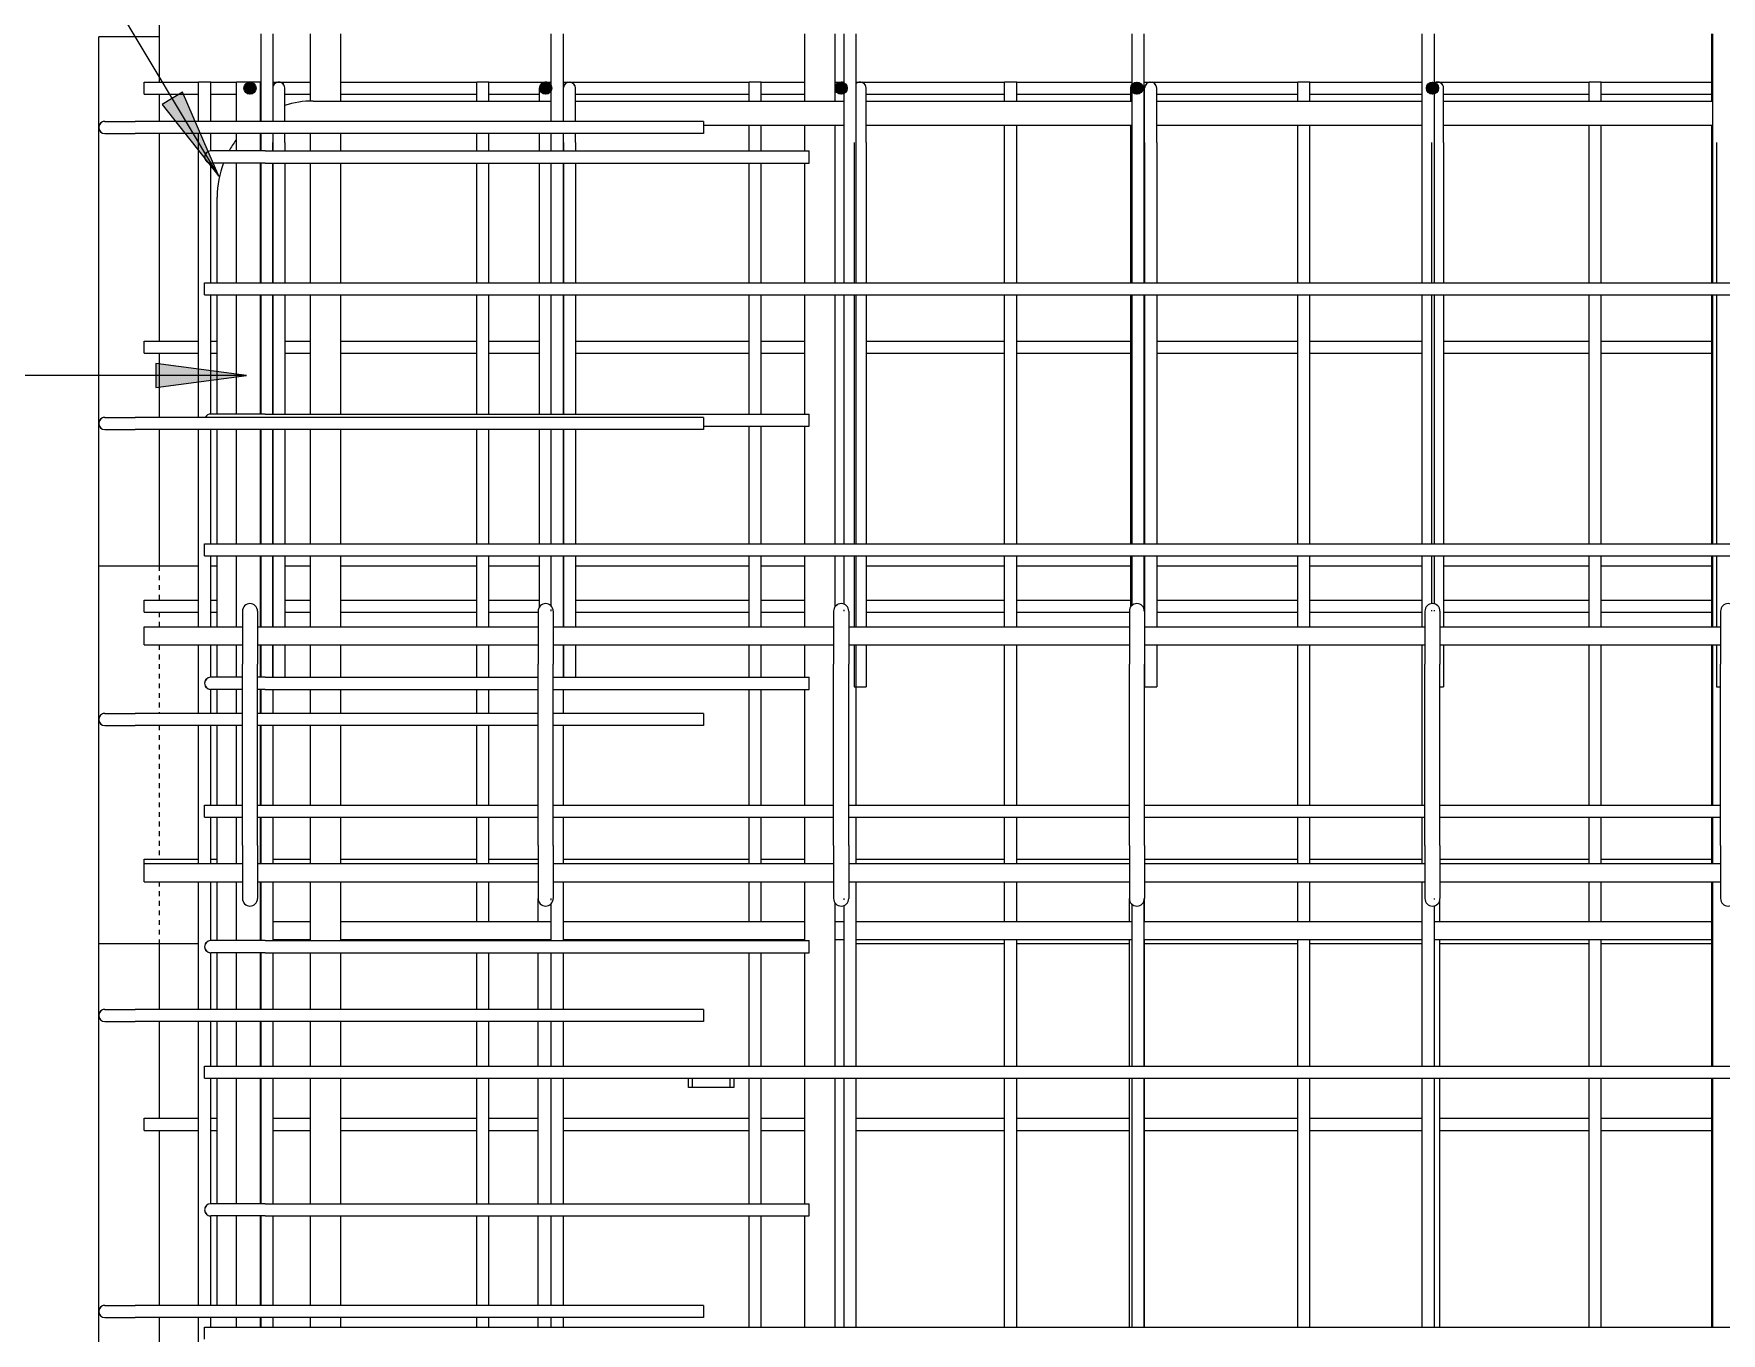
# Model space of a CAD drawing. Header units: millimetres. Extents: x 12965 to 23528, y -2876 to 5874.
# Drawn here: x 16092 to 17208, y 2802 to 3662 of the extents above; entities that cross this region are included whole.
import ezdxf

# ---------------------------------------------------------------- set-up
doc = ezdxf.new("R2010")
doc.units = ezdxf.units.MM
doc.linetypes.add('Dash', pattern=[6.36, 3.18, -3.18])
for name, color, linetype, lineweight in [('A-GENM', 13, 'Continuous', 18), ('A-WALL', 113, 'Continuous', 25), ('A-WALL-HDLN', 110, 'Dash', 25), ('S-BEAM', 12, 'Continuous', 18), ('S-RBAR', 171, 'Continuous', 18), ('S-RBAR-IDEN', 171, 'Continuous', 9)]:
    doc.layers.add(name, color=color, linetype=linetype, lineweight=lineweight)

# ---------------------------------------------------------------- blocks, each defined once
blk = doc.blocks.new('RR spread anchor face based - RR-SA-2_5-200-V4-Elevation Front 1')
at = {"layer": 'A-GENM'}
for p, q in [((16524.6, 2965), (16524.6, 2971.1)), ((16527.1, 2971.1), (16527.1, 2965)), ((16552.1, 2971.1), (16552.1, 2965)), ((16554.6, 2971.1), (16554.6, 2965)), ((16527.1, 2965), (16524.6, 2965)), ((16552.1, 2965), (16527.1, 2965)), ((16554.6, 2965), (16552.1, 2965))]:
    blk.add_line(p, q, dxfattribs=at)

msp = doc.modelspace()

# ---------------------------------------------------------------- hatches: boundary and pattern name
at = {"layer": 'S-RBAR'}
for points in [[(16234.6, 3622), (16238.6, 3626), (16234.6, 3630), (16230.6, 3626)], [(16430.2, 3622), (16434.2, 3626), (16430.2, 3630), (16426.2, 3626)], [(16625.7, 3622), (16629.7, 3626), (16625.7, 3630), (16621.7, 3626)], [(16821.3, 3622), (16825.3, 3626), (16821.3, 3630), (16817.3, 3626)], [(17016.8, 3622), (17020.8, 3626), (17016.8, 3630), (17012.8, 3626)]]:
    msp.add_hatch(color=256, dxfattribs=at).paths.add_polyline_path(points)
h = msp.add_hatch(color=256, dxfattribs=at)
edge = h.paths.add_edge_path()
edge.add_arc((16234.6, 3626), 4, 0, 360)
h = msp.add_hatch(color=256, dxfattribs=at)
edge = h.paths.add_edge_path()
edge.add_arc((16430.2, 3626), 4, 0, 360)
h = msp.add_hatch(color=256, dxfattribs=at)
edge = h.paths.add_edge_path()
edge.add_arc((16625.7, 3626), 4, 0, 360)
h = msp.add_hatch(color=256, dxfattribs=at)
edge = h.paths.add_edge_path()
edge.add_arc((16821.3, 3626), 4, 0, 360)
h = msp.add_hatch(color=256, dxfattribs=at)
edge = h.paths.add_edge_path()
edge.add_arc((17016.8, 3626), 4, 0, 360)
at = {"layer": 'S-RBAR-IDEN'}
for points in [[(16214.1, 3567.9), (16190, 3623.4), (16176.5, 3615.3)], [(16232.4, 3436), (16172.4, 3443.9), (16172.4, 3428.1)]]:
    msp.add_hatch(color=256, dxfattribs=at).paths.add_polyline_path(points)

# ---------------------------------------------------------------- linework, layer by layer
at = {"layer": 'A-WALL'}
for p, q in [((16174.6, 3700), (16174.6, 3630)), ((16134.6, 3310), (16134.6, 3660)), ((16174.6, 3660), (16134.6, 3660)), ((16174.6, 3622), (16174.6, 3604)), ((16174.6, 3596), (16174.6, 3458.7)), ((16174.6, 3450.7), (16174.6, 3408.2)), ((16174.6, 3400.2), (16174.6, 3310)), ((16134.6, -1395), (16134.6, 3060)), ((16174.6, 3060), (16174.6, 3016.6)), ((16174.6, 3008.6), (16174.6, 2944.6)), ((16174.6, 2936.6), (16174.6, 2820.8)), ((16174.6, 2812.8), (16174.6, 2773.3))]:
    msp.add_line(p, q, dxfattribs=at)
at = {"layer": 'A-WALL-HDLN'}
for p, q in [((16174.6, 3310), (16174.6, 3287.3)), ((16174.6, 3279.3), (16174.6, 3269.7)), ((16174.6, 3257.7), (16174.6, 3212.4)), ((16174.6, 3204.4), (16174.6, 3116)), ((16174.6, 3101.1), (16174.6, 3060))]:
    msp.add_line(p, q, dxfattribs=at)
at = {"layer": 'S-BEAM'}
for p, q in [((16134.6, 3060), (16134.6, 3310)), ((16134.6, 3310), (16200.6, 3310)), ((16208.6, 3310), (16212.9, 3310)), ((16257.6, 3310), (16274.6, 3310)), ((16294.6, 3310), (16384.6, 3310)), ((16392.6, 3310), (16426.2, 3310)), ((16449.9, 3310), (16564.8, 3310)), ((16572.8, 3310), (16601.6, 3310)), ((16642.2, 3310), (16733.8, 3310)), ((16741.8, 3310), (16817.1, 3310)), ((16834.4, 3310), (16927.8, 3310)), ((16935.8, 3310), (17010.1, 3310)), ((17024.2, 3310), (17120.5, 3310)), ((17128.5, 3310), (17201.6, 3310)), ((16200.6, 3060), (16134.6, 3060)), ((16733.8, 3060), (16635.6, 3060)), ((16816.3, 3060), (16741.8, 3060)), ((16927.8, 3060), (16826.3, 3060)), ((17010.1, 3060), (16935.8, 3060)), ((17120.5, 3060), (17021.8, 3060)), ((17201.6, 3060), (17128.5, 3060))]:
    msp.add_line(p, q, dxfattribs=at)
at = {"layer": 'S-RBAR'}
for p, q in [((16241.9, 3604), (16241.9, 3662)), ((16249.9, 3604), (16249.9, 3662)), ((16274.6, 3617.3), (16274.6, 3662)), ((16294.6, 3617.5), (16294.6, 3662)), ((16433.9, 3604), (16433.9, 3662)), ((16441.9, 3604), (16441.9, 3662)), ((16601.6, 3617.5), (16601.6, 3662)), ((16621.6, 3617.5), (16621.6, 3662)), ((16627.6, 3497.3), (16627.6, 3662)), ((16635.6, 3497.3), (16635.6, 3662)), ((16818.1, 3497.3), (16818.1, 3662)), ((16826.1, 3497.3), (16826.1, 3662)), ((17010.1, 3497.3), (17010.1, 3662)), ((17018.1, 3497.3), (17018.1, 3662)), ((17201.6, 3617.5), (17201.6, 3662)), ((17202.2, 3497.3), (17202.2, 3662)), ((16164.6, 3630), (16200.6, 3630)), ((16164.6, 3622), (16164.6, 3630)), ((16208.6, 3630), (16200.6, 3630)), ((16200.6, 3604), (16200.6, 3630)), ((16208.6, 3604), (16208.6, 3630)), ((16208.6, 3630), (16225.6, 3630)), ((16241.6, 3630), (16225.6, 3630)), ((16225.6, 3604), (16225.6, 3630)), ((16234.6, 3630), (16230.6, 3626)), ((16238.6, 3626), (16234.6, 3630)), ((16241.6, 3604), (16241.6, 3630)), ((16249.9, 3630), (16274.6, 3630)), ((16294.6, 3630), (16384.6, 3630)), ((16392.6, 3630), (16384.6, 3630)), ((16384.6, 3617.5), (16384.6, 3630)), ((16392.6, 3617.5), (16392.6, 3630)), ((16392.6, 3630), (16433.9, 3630)), ((16430.2, 3630), (16426.2, 3626)), ((16434.2, 3626), (16430.2, 3630)), ((16441.9, 3630), (16564.8, 3630)), ((16572.8, 3630), (16564.8, 3630)), ((16564.8, 3617.5), (16564.8, 3630)), ((16572.8, 3617.5), (16572.8, 3630)), ((16572.8, 3630), (16601.6, 3630)), ((16621.6, 3630), (16627.6, 3630)), ((16625.7, 3630), (16621.7, 3626)), ((16629.7, 3626), (16625.7, 3630)), ((16635.6, 3630), (16733.8, 3630)), ((16741.8, 3630), (16733.8, 3630)), ((16733.8, 3617.5), (16733.8, 3630)), ((16741.8, 3617.5), (16741.8, 3630)), ((16741.8, 3630), (16818.1, 3630)), ((16821.3, 3630), (16817.3, 3626)), ((16825.3, 3626), (16821.3, 3630)), ((16826.1, 3630), (16927.8, 3630)), ((16935.8, 3630), (16927.8, 3630)), ((16927.8, 3617.5), (16927.8, 3630)), ((16935.8, 3617.5), (16935.8, 3630)), ((16935.8, 3630), (17010.1, 3630)), ((17016.8, 3630), (17012.8, 3626)), ((17020.8, 3626), (17016.8, 3630)), ((17018.1, 3630), (17120.5, 3630)), ((17128.5, 3630), (17120.5, 3630)), ((17120.5, 3617.5), (17120.5, 3630)), ((17128.5, 3617.5), (17128.5, 3630)), ((17128.5, 3630), (17201.6, 3630)), ((16164.6, 3622), (16200.6, 3622)), ((16208.6, 3622), (16225.6, 3622)), ((16230.6, 3626), (16234.6, 3622)), ((16234.6, 3622), (16238.6, 3626)), ((16257.6, 3604.3), (16257.6, 3626)), ((16257.6, 3622), (16274.6, 3622)), ((16276.4, 3617.5), (16433.9, 3617.5)), ((16294.6, 3622), (16384.6, 3622)), ((16392.6, 3622), (16426.2, 3622)), ((16426.2, 3617.9), (16426.2, 3626)), ((16426.2, 3626), (16430.2, 3622)), ((16430.2, 3622), (16434.2, 3626)), ((16449.9, 3604.3), (16449.9, 3626)), ((16449.9, 3622), (16564.8, 3622)), ((16449.9, 3617.5), (16627.6, 3617.5)), ((16572.8, 3622), (16601.6, 3622)), ((16621.7, 3617.9), (16621.7, 3626)), ((16621.7, 3626), (16625.7, 3622)), ((16625.7, 3622), (16629.7, 3626)), ((16642.2, 3590), (16642.2, 3626)), ((16642.2, 3622), (16733.8, 3622)), ((16642.2, 3617.5), (16818.1, 3617.5)), ((16741.8, 3622), (16817.1, 3622)), ((16817.3, 3617.9), (16817.3, 3626)), ((16817.3, 3626), (16821.3, 3622)), ((16821.3, 3622), (16825.3, 3626)), ((16826.4, 3590), (16826.4, 3626)), ((16834.4, 3590), (16834.4, 3626)), ((16834.4, 3622), (16927.8, 3622)), ((16834.4, 3617.5), (17010.1, 3617.5)), ((16935.8, 3622), (17010.1, 3622)), ((17012.8, 3626), (17016.8, 3622)), ((17016.8, 3622), (17020.8, 3626)), ((17024.2, 3590), (17024.2, 3626)), ((17024.2, 3622), (17120.5, 3622)), ((17024.2, 3617.5), (17202.2, 3617.5)), ((17128.5, 3622), (17201.6, 3622)), ((16138.6, 3604), (16158.6, 3604)), ((16138.6, 3596), (16158.6, 3596)), ((16534.6, 3604), (16158.6, 3604)), ((16534.6, 3596), (16158.6, 3596)), ((16200.6, 3408.2), (16200.6, 3596)), ((16208.6, 3584.5), (16208.6, 3596)), ((16225.6, 3584.5), (16225.6, 3596)), ((16241.6, 3584.5), (16241.6, 3596)), ((16241.9, 3584.5), (16241.9, 3596)), ((16249.9, 3584.5), (16249.9, 3596)), ((16257.6, 3590), (16257.6, 3596.3)), ((16274.6, 3584.5), (16274.6, 3596)), ((16294.6, 3584.5), (16294.6, 3596)), ((16384.6, 3584.5), (16384.6, 3596)), ((16392.6, 3584.5), (16392.6, 3596)), ((16426.2, 3584.5), (16426.2, 3596)), ((16433.9, 3584.5), (16433.9, 3596)), ((16441.9, 3584.5), (16441.9, 3596)), ((16449.9, 3590), (16449.9, 3596.3)), ((16534.6, 3604), (16534.6, 3596)), ((16534.6, 3601.5), (16627.6, 3601.5)), ((16564.8, 3584.5), (16564.8, 3601.5)), ((16572.8, 3584.5), (16572.8, 3601.5)), ((16601.6, 3584.5), (16601.6, 3601.5)), ((16621.6, 3497.3), (16621.6, 3601.5)), ((16621.7, 3497.3), (16621.7, 3601.5)), ((16642.2, 3601.5), (16818.1, 3601.5)), ((16733.8, 3497.3), (16733.8, 3601.5)), ((16741.8, 3497.3), (16741.8, 3601.5)), ((16817.3, 3497.3), (16817.3, 3601.5)), ((16834.4, 3601.5), (17010.1, 3601.5)), ((16927.8, 3497.3), (16927.8, 3601.5)), ((16935.8, 3497.3), (16935.8, 3601.5)), ((17024.2, 3601.5), (17202.2, 3601.5)), ((17120.5, 3497.3), (17120.5, 3601.5)), ((17128.5, 3497.3), (17128.5, 3601.5)), ((17201.6, 3497.3), (17201.6, 3601.5)), ((16244.6, 3584.5), (16208.6, 3584.5)), ((16244.6, 3584.5), (16604.6, 3584.5)), ((16249.6, 3590), (16249.6, 3584.5)), ((16257.6, 3590), (16257.6, 3584.5)), ((16441.9, 3590), (16441.9, 3584.5)), ((16449.9, 3590), (16449.9, 3584.5)), ((16604.6, 3576.5), (16604.6, 3584.5)), ((16634.2, 3590), (16634.2, 3497.3)), ((16642.2, 3590), (16642.2, 3497.3)), ((16826.4, 3590), (16826.4, 3497.3)), ((16834.4, 3590), (16834.4, 3497.3)), ((17016.2, 3590), (17016.2, 3497.3)), ((17024.2, 3590), (17024.2, 3497.3)), ((17204.8, 3590), (17204.8, 3497.3)), ((16208.6, 3497.3), (16208.6, 3576.5)), ((16244.6, 3576.5), (16208.6, 3576.5)), ((16225.6, 3497.3), (16225.6, 3576.5)), ((16241.6, 3497.3), (16241.6, 3576.5)), ((16241.9, 3497.3), (16241.9, 3576.5)), ((16244.6, 3576.5), (16604.6, 3576.5)), ((16249.6, 3576.5), (16249.6, 3497.3)), ((16249.9, 3497.3), (16249.9, 3576.5)), ((16257.6, 3576.5), (16257.6, 3497.3)), ((16274.6, 3497.3), (16274.6, 3576.5)), ((16294.6, 3497.3), (16294.6, 3576.5)), ((16384.6, 3497.3), (16384.6, 3576.5)), ((16392.6, 3497.3), (16392.6, 3576.5)), ((16426.2, 3497.3), (16426.2, 3576.5)), ((16433.9, 3497.3), (16433.9, 3576.5)), ((16441.9, 3497.3), (16441.9, 3576.5)), ((16441.9, 3576.5), (16441.9, 3497.3)), ((16449.9, 3576.5), (16449.9, 3497.3)), ((16564.8, 3497.3), (16564.8, 3576.5)), ((16572.8, 3497.3), (16572.8, 3576.5)), ((16601.6, 3497.3), (16601.6, 3576.5)), ((16212.9, 3497.3), (16212.9, 3554)), ((16204.6, 3497.3), (18220.1, 3497.3)), ((16204.6, 3489.3), (16204.6, 3497.3)), ((16204.6, 3489.3), (18220.1, 3489.3)), ((16208.6, 3410.4), (16208.6, 3489.3)), ((16212.9, 3410.4), (16212.9, 3489.3)), ((16225.6, 3410.4), (16225.6, 3489.3)), ((16241.6, 3410.4), (16241.6, 3489.3)), ((16241.9, 3410.4), (16241.9, 3489.3)), ((16249.6, 3489.3), (16249.6, 3410.4)), ((16249.9, 3410.4), (16249.9, 3489.3)), ((16257.6, 3489.3), (16257.6, 3410.4)), ((16274.6, 3410.4), (16274.6, 3489.3)), ((16294.6, 3410.4), (16294.6, 3489.3)), ((16384.6, 3410.4), (16384.6, 3489.3)), ((16392.6, 3410.4), (16392.6, 3489.3)), ((16426.2, 3410.4), (16426.2, 3489.3)), ((16433.9, 3410.4), (16433.9, 3489.3)), ((16441.9, 3410.4), (16441.9, 3489.3)), ((16441.9, 3489.3), (16441.9, 3410.4)), ((16449.9, 3489.3), (16449.9, 3410.4)), ((16564.8, 3410.4), (16564.8, 3489.3)), ((16572.8, 3410.4), (16572.8, 3489.3)), ((16601.6, 3410.4), (16601.6, 3489.3)), ((16621.6, 3324.6), (16621.6, 3489.3)), ((16621.7, 3324.6), (16621.7, 3489.3)), ((16627.6, 3324.6), (16627.6, 3489.3)), ((16634.2, 3489.3), (16634.2, 3324.6)), ((16635.6, 3324.6), (16635.6, 3489.3)), ((16642.2, 3489.3), (16642.2, 3324.6)), ((16733.8, 3324.6), (16733.8, 3489.3)), ((16741.8, 3324.6), (16741.8, 3489.3)), ((16817.3, 3324.6), (16817.3, 3489.3)), ((16818.1, 3324.6), (16818.1, 3489.3)), ((16826.1, 3324.6), (16826.1, 3489.3)), ((16826.4, 3489.3), (16826.4, 3324.6)), ((16834.4, 3489.3), (16834.4, 3324.6)), ((16927.8, 3324.6), (16927.8, 3489.3)), ((16935.8, 3324.6), (16935.8, 3489.3)), ((17010.1, 3324.6), (17010.1, 3489.3)), ((17016.2, 3489.3), (17016.2, 3324.6)), ((17018.1, 3324.6), (17018.1, 3489.3)), ((17024.2, 3489.3), (17024.2, 3324.6)), ((17120.5, 3324.6), (17120.5, 3489.3)), ((17128.5, 3324.6), (17128.5, 3489.3)), ((17201.6, 3324.6), (17201.6, 3489.3)), ((17202.2, 3324.6), (17202.2, 3489.3)), ((17204.8, 3489.3), (17204.8, 3324.6)), ((16164.6, 3458.7), (16200.6, 3458.7)), ((16164.6, 3450.7), (16164.6, 3458.7)), ((16164.6, 3450.7), (16200.6, 3450.7)), ((16208.6, 3458.7), (16212.9, 3458.7)), ((16208.6, 3450.7), (16212.9, 3450.7)), ((16257.6, 3458.7), (16274.6, 3458.7)), ((16257.6, 3450.7), (16274.6, 3450.7)), ((16294.6, 3458.7), (16384.6, 3458.7)), ((16294.6, 3450.7), (16384.6, 3450.7)), ((16392.6, 3458.7), (16426.2, 3458.7)), ((16392.6, 3450.7), (16426.2, 3450.7)), ((16449.9, 3458.7), (16564.8, 3458.7)), ((16449.9, 3450.7), (16564.8, 3450.7)), ((16572.8, 3458.7), (16601.6, 3458.7)), ((16572.8, 3450.7), (16601.6, 3450.7)), ((16642.2, 3458.7), (16733.8, 3458.7)), ((16642.2, 3450.7), (16733.8, 3450.7)), ((16741.8, 3458.7), (16817.1, 3458.7)), ((16741.8, 3450.7), (16817.1, 3450.7)), ((16834.4, 3458.7), (16927.8, 3458.7)), ((16834.4, 3450.7), (16927.8, 3450.7)), ((16935.8, 3458.7), (17010.1, 3458.7)), ((16935.8, 3450.7), (17010.1, 3450.7)), ((17024.2, 3458.7), (17120.5, 3458.7)), ((17024.2, 3450.7), (17120.5, 3450.7)), ((17128.5, 3458.7), (17201.6, 3458.7)), ((17128.5, 3450.7), (17201.6, 3450.7)), ((16138.6, 3408.2), (16158.6, 3408.2)), ((16534.6, 3408.2), (16158.6, 3408.2)), ((16244.6, 3410.4), (16208.6, 3410.4)), ((16244.6, 3410.4), (16604.6, 3410.4)), ((16534.6, 3408.2), (16534.6, 3400.2)), ((16604.6, 3402.4), (16604.6, 3410.4)), ((16138.6, 3400.2), (16158.6, 3400.2)), ((16534.6, 3400.2), (16158.6, 3400.2)), ((16200.6, 3269.7), (16200.6, 3400.2)), ((16208.6, 3324.6), (16208.6, 3400.2)), ((16212.9, 3324.6), (16212.9, 3400.2)), ((16225.6, 3324.6), (16225.6, 3400.2)), ((16241.6, 3324.6), (16241.6, 3400.2)), ((16241.9, 3324.6), (16241.9, 3400.2)), ((16249.6, 3400.2), (16249.6, 3324.6)), ((16249.9, 3324.6), (16249.9, 3400.2)), ((16257.6, 3400.2), (16257.6, 3324.6)), ((16274.6, 3324.6), (16274.6, 3400.2)), ((16294.6, 3324.6), (16294.6, 3400.2)), ((16384.6, 3324.6), (16384.6, 3400.2)), ((16392.6, 3324.6), (16392.6, 3400.2)), ((16426.2, 3324.6), (16426.2, 3400.2)), ((16433.9, 3324.6), (16433.9, 3400.2)), ((16441.9, 3324.6), (16441.9, 3400.2)), ((16441.9, 3400.2), (16441.9, 3324.6)), ((16449.9, 3400.2), (16449.9, 3324.6)), ((16534.6, 3402.4), (16604.6, 3402.4)), ((16564.8, 3324.6), (16564.8, 3402.4)), ((16572.8, 3324.6), (16572.8, 3402.4)), ((16601.6, 3324.6), (16601.6, 3402.4)), ((16204.6, 3324.6), (18220.1, 3324.6)), ((16204.6, 3316.6), (16204.6, 3324.6)), ((16204.6, 3316.6), (18220.1, 3316.6)), ((16208.6, 3269.7), (16208.6, 3316.6)), ((16212.9, 3269.7), (16212.9, 3316.6)), ((16225.6, 3269.7), (16225.6, 3316.6)), ((16241.6, 3269.7), (16241.6, 3316.6)), ((16241.9, 3269.7), (16241.9, 3316.6)), ((16249.6, 3316.6), (16249.6, 3269.7)), ((16249.9, 3269.7), (16249.9, 3316.6)), ((16257.6, 3316.6), (16257.6, 3269.7)), ((16274.6, 3269.7), (16274.6, 3316.6)), ((16294.6, 3269.7), (16294.6, 3316.6)), ((16384.6, 3269.7), (16384.6, 3316.6)), ((16392.6, 3269.7), (16392.6, 3316.6)), ((16426.2, 3282.7), (16426.2, 3316.6)), ((16433.9, 3283.1), (16433.9, 3316.6)), ((16441.9, 3269.7), (16441.9, 3316.6)), ((16441.9, 3316.6), (16441.9, 3269.7)), ((16449.9, 3316.6), (16449.9, 3269.7)), ((16564.8, 3269.7), (16564.8, 3316.6)), ((16572.8, 3269.7), (16572.8, 3316.6)), ((16601.6, 3269.7), (16601.6, 3316.6)), ((16621.6, 3282.7), (16621.6, 3316.6)), ((16621.7, 3282.7), (16621.7, 3316.6)), ((16627.6, 3284.6), (16627.6, 3316.6)), ((16634.2, 3316.6), (16634.2, 3269.7)), ((16635.6, 3269.7), (16635.6, 3316.6)), ((16642.2, 3316.6), (16642.2, 3269.7)), ((16733.8, 3269.7), (16733.8, 3316.6)), ((16741.8, 3269.7), (16741.8, 3316.6)), ((16817.3, 3282.8), (16817.3, 3316.6)), ((16818.1, 3283.6), (16818.1, 3316.6)), ((16826.1, 3280), (16826.1, 3316.6)), ((16826.4, 3316.6), (16826.4, 3269.7)), ((16834.4, 3316.6), (16834.4, 3269.7)), ((16927.8, 3269.7), (16927.8, 3316.6)), ((16935.8, 3269.7), (16935.8, 3316.6)), ((17010.1, 3269.7), (17010.1, 3316.6)), ((17016.2, 3316.6), (17016.2, 3284.9)), ((17018.1, 3284.8), (17018.1, 3316.6)), ((17024.2, 3316.6), (17024.2, 3269.7)), ((17120.5, 3269.7), (17120.5, 3316.6)), ((17128.5, 3269.7), (17128.5, 3316.6)), ((17201.6, 3269.7), (17201.6, 3316.6)), ((17202.2, 3269.7), (17202.2, 3316.6)), ((17204.8, 3316.6), (17204.8, 3269.7)), ((16164.6, 3287.3), (16200.6, 3287.3)), ((16164.6, 3279.3), (16164.6, 3287.3)), ((16208.6, 3287.3), (16212.9, 3287.3)), ((16257.6, 3287.3), (16274.6, 3287.3)), ((16294.6, 3287.3), (16384.6, 3287.3)), ((16392.6, 3287.3), (16426.2, 3287.3)), ((16449.9, 3287.3), (16564.8, 3287.3)), ((16572.8, 3287.3), (16601.6, 3287.3)), ((16642.2, 3287.3), (16733.8, 3287.3)), ((16741.8, 3287.3), (16817.1, 3287.3)), ((16834.4, 3287.3), (16927.8, 3287.3)), ((16935.8, 3287.3), (17010.1, 3287.3)), ((17024.2, 3287.3), (17120.5, 3287.3)), ((17128.5, 3287.3), (17201.6, 3287.3)), ((16164.6, 3279.3), (16200.6, 3279.3)), ((16208.6, 3279.3), (16212.9, 3279.3)), ((16229.6, 3280), (16229.6, 3245)), ((16239.6, 3280), (16239.6, 3245)), ((16257.6, 3279.3), (16274.6, 3279.3)), ((16294.6, 3279.3), (16384.6, 3279.3)), ((16392.6, 3279.3), (16425.2, 3279.3)), ((16425.2, 3280), (16425.2, 3245)), ((16433.9, 3280), (16433.9, 3281.2)), ((16435.2, 3280), (16435.2, 3245)), ((16449.9, 3279.3), (16564.8, 3279.3)), ((16572.8, 3279.3), (16601.6, 3279.3)), ((16620.7, 3280), (16620.7, 3245)), ((16627.6, 3280), (16627.6, 3280.9)), ((16630.7, 3280), (16630.7, 3245)), ((16642.2, 3279.3), (16733.8, 3279.3)), ((16741.8, 3279.3), (16816.3, 3279.3)), ((16816.3, 3280), (16816.3, 3245)), ((16826.3, 3280), (16826.3, 3245)), ((16834.4, 3279.3), (16927.8, 3279.3)), ((16935.8, 3279.3), (17010.1, 3279.3)), ((17011.8, 3280), (17011.8, 3245)), ((17016.2, 3280.6), (17016.2, 3280)), ((17018.1, 3280), (17018.1, 3280.8)), ((17021.8, 3280), (17021.8, 3245)), ((17024.2, 3279.3), (17120.5, 3279.3)), ((17128.5, 3279.3), (17201.6, 3279.3)), ((17207.4, 3280), (17207.4, 3245)), ((16164.6, 3269.7), (16229.6, 3269.7)), ((16164.6, 3257.7), (16164.6, 3269.7)), ((16239.6, 3269.7), (16425.2, 3269.7)), ((16435.2, 3269.7), (16620.7, 3269.7)), ((16630.7, 3269.7), (16816.3, 3269.7)), ((16826.3, 3269.7), (17011.8, 3269.7)), ((17021.8, 3269.7), (17207.4, 3269.7)), ((16164.6, 3257.7), (16229.6, 3257.7)), ((16200.6, 3212.4), (16200.6, 3257.7)), ((16208.6, 3236.3), (16208.6, 3257.7)), ((16212.9, 3236.3), (16212.9, 3257.7)), ((16225.6, 3236.3), (16225.6, 3257.7)), ((16239.6, 3257.7), (16425.2, 3257.7)), ((16241.6, 3236.3), (16241.6, 3257.7)), ((16241.9, 3236.3), (16241.9, 3257.7)), ((16249.6, 3257.7), (16249.6, 3236.3)), ((16249.9, 3236.3), (16249.9, 3257.7)), ((16257.6, 3257.7), (16257.6, 3236.3)), ((16274.6, 3236.3), (16274.6, 3257.7)), ((16294.6, 3236.3), (16294.6, 3257.7)), ((16384.6, 3236.3), (16384.6, 3257.7)), ((16392.6, 3236.3), (16392.6, 3257.7)), ((16435.2, 3257.7), (16620.7, 3257.7)), ((16441.9, 3236.3), (16441.9, 3257.7)), ((16441.9, 3257.7), (16441.9, 3236.3)), ((16449.9, 3257.7), (16449.9, 3236.3)), ((16564.8, 3236.3), (16564.8, 3257.7)), ((16572.8, 3236.3), (16572.8, 3257.7)), ((16601.6, 3236.3), (16601.6, 3257.7)), ((16630.7, 3257.7), (16816.3, 3257.7)), ((16634.2, 3257.7), (16634.2, 3230)), ((16635.6, 3151.8), (16635.6, 3257.7)), ((16642.2, 3257.7), (16642.2, 3230)), ((16733.8, 3151.8), (16733.8, 3257.7)), ((16741.8, 3151.8), (16741.8, 3257.7)), ((16826.3, 3257.7), (17011.8, 3257.7)), ((16826.4, 3257.7), (16826.4, 3230)), ((16834.4, 3257.7), (16834.4, 3230)), ((16927.8, 3151.8), (16927.8, 3257.7)), ((16935.8, 3151.8), (16935.8, 3257.7)), ((17010.1, 3151.8), (17010.1, 3257.7)), ((17021.8, 3257.7), (17207.4, 3257.7)), ((17024.2, 3257.7), (17024.2, 3230)), ((17120.5, 3151.8), (17120.5, 3257.7)), ((17128.5, 3151.8), (17128.5, 3257.7)), ((17201.6, 3151.8), (17201.6, 3257.7)), ((17202.2, 3151.8), (17202.2, 3257.7)), ((17204.8, 3257.7), (17204.8, 3230)), ((16229.6, 3125), (16229.6, 3245)), ((16239.6, 3125), (16239.6, 3245)), ((16425.2, 3125), (16425.2, 3245)), ((16435.2, 3125), (16435.2, 3245)), ((16620.7, 3125), (16620.7, 3245)), ((16630.7, 3125), (16630.7, 3245)), ((16816.3, 3125), (16816.3, 3245)), ((16826.3, 3125), (16826.3, 3245)), ((17011.8, 3125), (17011.8, 3245)), ((17021.8, 3125), (17021.8, 3245)), ((17207.4, 3125), (17207.4, 3245)), ((16229.4, 3236.3), (16208.6, 3236.3)), ((16208.6, 3212.4), (16208.6, 3228.3)), ((16229.4, 3228.3), (16208.6, 3228.3)), ((16212.9, 3212.4), (16212.9, 3228.3)), ((16225.6, 3212.4), (16225.6, 3228.3)), ((16244.6, 3236.3), (16239.4, 3236.3)), ((16244.6, 3228.3), (16239.4, 3228.3)), ((16241.6, 3212.4), (16241.6, 3228.3)), ((16241.9, 3212.4), (16241.9, 3228.3)), ((16244.6, 3236.3), (16425.2, 3236.3)), ((16244.6, 3228.3), (16425.2, 3228.3)), ((16249.9, 3212.4), (16249.9, 3228.3)), ((16274.6, 3212.4), (16274.6, 3228.3)), ((16294.6, 3212.4), (16294.6, 3228.3)), ((16384.6, 3212.4), (16384.6, 3228.3)), ((16392.6, 3212.4), (16392.6, 3228.3)), ((16435.2, 3236.3), (16604.6, 3236.3)), ((16435.2, 3228.3), (16604.6, 3228.3)), ((16441.9, 3212.4), (16441.9, 3228.3)), ((16564.8, 3151.8), (16564.8, 3228.3)), ((16572.8, 3151.8), (16572.8, 3228.3)), ((16601.6, 3151.8), (16601.6, 3228.3)), ((16604.6, 3228.3), (16604.6, 3236.3)), ((16634.2, 3230), (16642.2, 3230)), ((16826.4, 3230), (16834.4, 3230)), ((17021.8, 3230), (17024.2, 3230)), ((17204.8, 3230), (17207.4, 3230)), ((16138.6, 3212.4), (16158.6, 3212.4)), ((16138.6, 3204.4), (16158.6, 3204.4)), ((16229.6, 3212.4), (16158.6, 3212.4)), ((16229.6, 3204.4), (16158.6, 3204.4)), ((16200.6, 3113.1), (16200.6, 3204.4)), ((16208.6, 3151.8), (16208.6, 3204.4)), ((16212.9, 3151.8), (16212.9, 3204.4)), ((16225.6, 3151.8), (16225.6, 3204.4)), ((16425.2, 3212.4), (16239.6, 3212.4)), ((16425.2, 3204.4), (16239.6, 3204.4)), ((16241.6, 3151.8), (16241.6, 3204.4)), ((16241.9, 3151.8), (16241.9, 3204.4)), ((16249.9, 3151.8), (16249.9, 3204.4)), ((16274.6, 3151.8), (16274.6, 3204.4)), ((16294.6, 3151.8), (16294.6, 3204.4)), ((16384.6, 3151.8), (16384.6, 3204.4)), ((16392.6, 3151.8), (16392.6, 3204.4)), ((16534.6, 3212.4), (16435.2, 3212.4)), ((16534.6, 3204.4), (16435.2, 3204.4)), ((16441.9, 3151.8), (16441.9, 3204.4)), ((16534.6, 3212.4), (16534.6, 3204.4)), ((16204.6, 3151.8), (16229.6, 3151.8)), ((16204.6, 3143.8), (16204.6, 3151.8)), ((16239.6, 3151.8), (16425.2, 3151.8)), ((16435.2, 3151.8), (16620.7, 3151.8)), ((16630.7, 3151.8), (16816.3, 3151.8)), ((16826.3, 3151.8), (17011.8, 3151.8)), ((17021.8, 3151.8), (17207.4, 3151.8)), ((16204.6, 3143.8), (16229.6, 3143.8)), ((16208.6, 3113.1), (16208.6, 3143.8)), ((16212.9, 3113.1), (16212.9, 3143.8)), ((16225.6, 3113.1), (16225.6, 3143.8)), ((16239.6, 3143.8), (16425.2, 3143.8)), ((16241.6, 3113.1), (16241.6, 3143.8)), ((16241.9, 3113.1), (16241.9, 3143.8)), ((16249.9, 3113.1), (16249.9, 3143.8)), ((16274.6, 3113.1), (16274.6, 3143.8)), ((16294.6, 3113.1), (16294.6, 3143.8)), ((16384.6, 3113.1), (16384.6, 3143.8)), ((16392.6, 3113.1), (16392.6, 3143.8)), ((16435.2, 3143.8), (16620.7, 3143.8)), ((16441.9, 3113.1), (16441.9, 3143.8)), ((16564.8, 3113.1), (16564.8, 3143.8)), ((16572.8, 3113.1), (16572.8, 3143.8)), ((16601.6, 3113.1), (16601.6, 3143.8)), ((16630.7, 3143.8), (16816.3, 3143.8)), ((16635.6, 3113.1), (16635.6, 3143.8)), ((16733.8, 3113.1), (16733.8, 3143.8)), ((16741.8, 3113.1), (16741.8, 3143.8)), ((16826.3, 3143.8), (17011.8, 3143.8)), ((16927.8, 3113.1), (16927.8, 3143.8)), ((16935.8, 3113.1), (16935.8, 3143.8)), ((17010.1, 3113.1), (17010.1, 3143.8)), ((17021.8, 3143.8), (17207.4, 3143.8)), ((17120.5, 3113.1), (17120.5, 3143.8)), ((17128.5, 3113.1), (17128.5, 3143.8)), ((17201.6, 3113.1), (17201.6, 3143.8)), ((17202.2, 3113.1), (17202.2, 3143.8)), ((16164.6, 3116), (16200.6, 3116)), ((16164.6, 3113.1), (16164.6, 3116)), ((16208.6, 3116), (16212.9, 3116)), ((16229.6, 3125), (16229.6, 3090)), ((16239.6, 3125), (16239.6, 3090)), ((16249.9, 3116), (16274.6, 3116)), ((16294.6, 3116), (16384.6, 3116)), ((16392.6, 3116), (16425.2, 3116)), ((16425.2, 3125), (16425.2, 3090)), ((16435.2, 3125), (16435.2, 3090)), ((16441.9, 3116), (16564.8, 3116)), ((16572.8, 3116), (16601.6, 3116)), ((16620.7, 3125), (16620.7, 3090)), ((16630.7, 3125), (16630.7, 3090)), ((16635.6, 3116), (16733.8, 3116)), ((16741.8, 3116), (16816.3, 3116)), ((16816.3, 3125), (16816.3, 3090)), ((16826.3, 3125), (16826.3, 3090)), ((16826.3, 3116), (16927.8, 3116)), ((16935.8, 3116), (17010.1, 3116)), ((17011.8, 3125), (17011.8, 3090)), ((17021.8, 3125), (17021.8, 3090)), ((17021.8, 3116), (17120.5, 3116)), ((17128.5, 3116), (17201.6, 3116)), ((17207.4, 3125), (17207.4, 3090)), ((16164.6, 3113.1), (16229.6, 3113.1)), ((16164.6, 3101.1), (16164.6, 3113.1)), ((16239.6, 3113.1), (16425.2, 3113.1)), ((16435.2, 3113.1), (16620.7, 3113.1)), ((16630.7, 3113.1), (16816.3, 3113.1)), ((16826.3, 3113.1), (17011.8, 3113.1)), ((17021.8, 3113.1), (17207.4, 3113.1)), ((16164.6, 3101.1), (16229.6, 3101.1)), ((16200.6, 3016.6), (16200.6, 3101.1)), ((16208.6, 3062.1), (16208.6, 3101.1)), ((16212.9, 3062.1), (16212.9, 3101.1)), ((16225.6, 3062.1), (16225.6, 3101.1)), ((16239.6, 3101.1), (16425.2, 3101.1)), ((16241.6, 3062.1), (16241.6, 3101.1)), ((16241.9, 3062.1), (16241.9, 3101.1)), ((16249.9, 3062.1), (16249.9, 3101.1)), ((16274.6, 3062.1), (16274.6, 3101.1)), ((16294.6, 3062.1), (16294.6, 3101.1)), ((16384.6, 3074.8), (16384.6, 3101.1)), ((16392.6, 3074.8), (16392.6, 3101.1)), ((16435.2, 3101.1), (16620.7, 3101.1)), ((16441.9, 3062.1), (16441.9, 3101.1)), ((16564.8, 3074.8), (16564.8, 3101.1)), ((16572.8, 3074.8), (16572.8, 3101.1)), ((16601.6, 3062.1), (16601.6, 3101.1)), ((16630.7, 3101.1), (16816.3, 3101.1)), ((16635.6, 2979.1), (16635.6, 3101.1)), ((16733.8, 3074.8), (16733.8, 3101.1)), ((16741.8, 3074.8), (16741.8, 3101.1)), ((16826.3, 3101.1), (17011.8, 3101.1)), ((16927.8, 3074.8), (16927.8, 3101.1)), ((16935.8, 3074.8), (16935.8, 3101.1)), ((17010.1, 2979.1), (17010.1, 3101.1)), ((17021.8, 3101.1), (17207.4, 3101.1)), ((17120.5, 3074.8), (17120.5, 3101.1)), ((17128.5, 3074.8), (17128.5, 3101.1)), ((17201.6, 2979.1), (17201.6, 3101.1)), ((17202.2, 2979.1), (17202.2, 3101.1)), ((16425.2, 3075.3), (16425.2, 3090)), ((16433.9, 3088.8), (16433.9, 3090)), ((16433.9, 3062.1), (16433.9, 3086.9)), ((16621.6, 2979.1), (16621.6, 3087.3)), ((16627.6, 3089.1), (16627.6, 3090)), ((16627.6, 2979.1), (16627.6, 3085.4)), ((16816.3, 3075.3), (16816.3, 3090)), ((16818.1, 2979.1), (16818.1, 3086.4)), ((16826.1, 2979.1), (16826.1, 3090)), ((16826.3, 3075.3), (16826.3, 3090)), ((17018.1, 3089.2), (17018.1, 3090)), ((17018.1, 2979.1), (17018.1, 3085.2)), ((17021.8, 3075.3), (17021.8, 3090)), ((16249.9, 3074.8), (16274.6, 3074.8)), ((16294.6, 3074.8), (16433.9, 3074.8)), ((16441.9, 3074.8), (16601.6, 3074.8)), ((16621.6, 3074.8), (16627.6, 3074.8)), ((16635.6, 3074.8), (16818.1, 3074.8)), ((16826.1, 3074.8), (17010.1, 3074.8)), ((17018.1, 3074.8), (17201.6, 3074.8)), ((16244.6, 3062.1), (16208.6, 3062.1)), ((16244.6, 3062.1), (16604.6, 3062.1)), ((16249.9, 3062.8), (16274.6, 3062.8)), ((16294.6, 3062.8), (16433.9, 3062.8)), ((16384.6, 3062.1), (16384.6, 3062.8)), ((16392.6, 3062.1), (16392.6, 3062.8)), ((16425.2, 3062.4), (16425.2, 3063.1)), ((16441.9, 3062.8), (16601.6, 3062.8)), ((16564.8, 3062.1), (16564.8, 3062.8)), ((16572.8, 3062.1), (16572.8, 3062.8)), ((16604.6, 3054.1), (16604.6, 3062.1)), ((16621.6, 3062.8), (16627.6, 3062.8)), ((16635.6, 3062.8), (16818.1, 3062.8)), ((16733.8, 2979.1), (16733.8, 3062.8)), ((16741.8, 2979.1), (16741.8, 3062.8)), ((16816.3, 3055), (16816.3, 3063.1)), ((16826.1, 3062.8), (17010.1, 3062.8)), ((16826.3, 3055), (16826.3, 3063.1)), ((16927.8, 2979.1), (16927.8, 3062.8)), ((16935.8, 2979.1), (16935.8, 3062.8)), ((17018.1, 3062.8), (17201.6, 3062.8)), ((17021.8, 3055), (17021.8, 3063.1)), ((17120.5, 2979.1), (17120.5, 3062.8)), ((17128.5, 2979.1), (17128.5, 3062.8)), ((16208.6, 3016.6), (16208.6, 3054.1)), ((16244.6, 3054.1), (16208.6, 3054.1)), ((16212.9, 3016.6), (16212.9, 3054.1)), ((16225.6, 3016.6), (16225.6, 3054.1)), ((16241.6, 3016.6), (16241.6, 3054.1)), ((16241.9, 3016.6), (16241.9, 3054.1)), ((16244.6, 3054.1), (16604.6, 3054.1)), ((16249.9, 3016.6), (16249.9, 3054.1)), ((16274.6, 3016.6), (16274.6, 3054.1)), ((16294.6, 3016.6), (16294.6, 3054.1)), ((16384.6, 3016.6), (16384.6, 3054.1)), ((16392.6, 3016.6), (16392.6, 3054.1)), ((16425.2, 3016.6), (16425.2, 3054.1)), ((16433.9, 3016.6), (16433.9, 3054.1)), ((16441.9, 3016.6), (16441.9, 3054.1)), ((16564.8, 2979.1), (16564.8, 3054.1)), ((16572.8, 2979.1), (16572.8, 3054.1)), ((16601.6, 2979.1), (16601.6, 3054.1)), ((16816.3, 2979.1), (16816.3, 3055)), ((16826.3, 2979.1), (16826.3, 3055)), ((17021.8, 2979.1), (17021.8, 3055)), ((16138.6, 3016.6), (16158.6, 3016.6)), ((16534.6, 3016.6), (16158.6, 3016.6)), ((16534.6, 3016.6), (16534.6, 3008.6)), ((16138.6, 3008.6), (16158.6, 3008.6)), ((16534.6, 3008.6), (16158.6, 3008.6)), ((16200.6, 2820.8), (16200.6, 3008.6)), ((16208.6, 2979.1), (16208.6, 3008.6)), ((16212.9, 2979.1), (16212.9, 3008.6)), ((16225.6, 2979.1), (16225.6, 3008.6)), ((16241.6, 2979.1), (16241.6, 3008.6)), ((16241.9, 2979.1), (16241.9, 3008.6)), ((16249.9, 2979.1), (16249.9, 3008.6)), ((16274.6, 2979.1), (16274.6, 3008.6)), ((16294.6, 2979.1), (16294.6, 3008.6)), ((16384.6, 2979.1), (16384.6, 3008.6)), ((16392.6, 2979.1), (16392.6, 3008.6)), ((16425.2, 2979.1), (16425.2, 3008.6)), ((16433.9, 2979.1), (16433.9, 3008.6)), ((16441.9, 2979.1), (16441.9, 3008.6)), ((16204.6, 2979.1), (18220.1, 2979.1)), ((16204.6, 2971.1), (16204.6, 2979.1)), ((16204.6, 2971.1), (18220.1, 2971.1)), ((16208.6, 2888), (16208.6, 2971.1)), ((16212.9, 2888), (16212.9, 2971.1)), ((16225.6, 2888), (16225.6, 2971.1)), ((16241.6, 2888), (16241.6, 2971.1)), ((16241.9, 2888), (16241.9, 2971.1)), ((16249.9, 2888), (16249.9, 2971.1)), ((16274.6, 2888), (16274.6, 2971.1)), ((16294.6, 2888), (16294.6, 2971.1)), ((16384.6, 2888), (16384.6, 2971.1)), ((16392.6, 2888), (16392.6, 2971.1)), ((16425.2, 2888), (16425.2, 2971.1)), ((16433.9, 2888), (16433.9, 2971.1)), ((16441.9, 2888), (16441.9, 2971.1)), ((16564.8, 2888), (16564.8, 2971.1)), ((16572.8, 2888), (16572.8, 2971.1)), ((16601.6, 2888), (16601.6, 2971.1)), ((16621.6, 2806.4), (16621.6, 2971.1)), ((16627.6, 2806.4), (16627.6, 2971.1)), ((16635.6, 2806.4), (16635.6, 2971.1)), ((16733.8, 2806.4), (16733.8, 2971.1)), ((16741.8, 2806.4), (16741.8, 2971.1)), ((16816.3, 2806.4), (16816.3, 2971.1)), ((16818.1, 2806.4), (16818.1, 2971.1)), ((16826.1, 2806.4), (16826.1, 2971.1)), ((16826.3, 2806.4), (16826.3, 2971.1)), ((16927.8, 2806.4), (16927.8, 2971.1)), ((16935.8, 2806.4), (16935.8, 2971.1)), ((17010.1, 2806.4), (17010.1, 2971.1)), ((17018.1, 2806.4), (17018.1, 2971.1)), ((17021.8, 2806.4), (17021.8, 2971.1)), ((17120.5, 2806.4), (17120.5, 2971.1)), ((17128.5, 2806.4), (17128.5, 2971.1)), ((17201.6, 2806.4), (17201.6, 2971.1)), ((17202.2, 2806.4), (17202.2, 2971.1)), ((16164.6, 2944.6), (16200.6, 2944.6)), ((16164.6, 2936.6), (16164.6, 2944.6)), ((16164.6, 2936.6), (16200.6, 2936.6)), ((16208.6, 2944.6), (16212.9, 2944.6)), ((16208.6, 2936.6), (16212.9, 2936.6)), ((16249.9, 2944.6), (16274.6, 2944.6)), ((16249.9, 2936.6), (16274.6, 2936.6)), ((16294.6, 2944.6), (16384.6, 2944.6)), ((16294.6, 2936.6), (16384.6, 2936.6)), ((16392.6, 2944.6), (16425.2, 2944.6)), ((16392.6, 2936.6), (16425.2, 2936.6)), ((16441.9, 2944.6), (16564.8, 2944.6)), ((16441.9, 2936.6), (16564.8, 2936.6)), ((16572.8, 2944.6), (16601.6, 2944.6)), ((16572.8, 2936.6), (16601.6, 2936.6)), ((16635.6, 2944.6), (16733.8, 2944.6)), ((16635.6, 2936.6), (16733.8, 2936.6)), ((16741.8, 2944.6), (16816.3, 2944.6)), ((16741.8, 2936.6), (16816.3, 2936.6)), ((16826.3, 2944.6), (16927.8, 2944.6)), ((16826.3, 2936.6), (16927.8, 2936.6)), ((16935.8, 2944.6), (17010.1, 2944.6)), ((16935.8, 2936.6), (17010.1, 2936.6)), ((17021.8, 2944.6), (17120.5, 2944.6)), ((17021.8, 2936.6), (17120.5, 2936.6)), ((17128.5, 2944.6), (17201.6, 2944.6)), ((17128.5, 2936.6), (17201.6, 2936.6)), ((16244.6, 2888), (16208.6, 2888)), ((16244.6, 2888), (16604.6, 2888)), ((16604.6, 2880), (16604.6, 2888)), ((16208.6, 2820.8), (16208.6, 2880)), ((16244.6, 2880), (16208.6, 2880)), ((16212.9, 2820.8), (16212.9, 2880)), ((16225.6, 2820.8), (16225.6, 2880)), ((16241.6, 2820.8), (16241.6, 2880)), ((16241.9, 2820.8), (16241.9, 2880)), ((16244.6, 2880), (16604.6, 2880)), ((16249.9, 2820.8), (16249.9, 2880)), ((16274.6, 2820.8), (16274.6, 2880)), ((16294.6, 2820.8), (16294.6, 2880)), ((16384.6, 2820.8), (16384.6, 2880)), ((16392.6, 2820.8), (16392.6, 2880)), ((16425.2, 2820.8), (16425.2, 2880)), ((16433.9, 2820.8), (16433.9, 2880)), ((16441.9, 2820.8), (16441.9, 2880)), ((16564.8, 2806.4), (16564.8, 2880)), ((16572.8, 2806.4), (16572.8, 2880)), ((16601.6, 2806.4), (16601.6, 2880)), ((16138.6, 2820.8), (16158.6, 2820.8)), ((16534.6, 2820.8), (16158.6, 2820.8)), ((16534.6, 2820.8), (16534.6, 2812.8)), ((16138.6, 2812.8), (16158.6, 2812.8)), ((16534.6, 2812.8), (16158.6, 2812.8)), ((16200.6, 2625), (16200.6, 2812.8)), ((16204.6, 2806.4), (18220.1, 2806.4)), ((16204.6, 2798.4), (16204.6, 2806.4)), ((16208.6, 2806.4), (16208.6, 2812.8)), ((16225.6, 2806.4), (16225.6, 2812.8)), ((16241.6, 2806.4), (16241.6, 2812.8)), ((16241.9, 2806.4), (16241.9, 2812.8)), ((16249.9, 2806.4), (16249.9, 2812.8)), ((16274.6, 2806.4), (16274.6, 2812.8)), ((16294.6, 2806.4), (16294.6, 2812.8)), ((16384.6, 2806.4), (16384.6, 2812.8)), ((16392.6, 2806.4), (16392.6, 2812.8)), ((16425.2, 2806.4), (16425.2, 2812.8)), ((16433.9, 2806.4), (16433.9, 2812.8)), ((16441.9, 2806.4), (16441.9, 2812.8))]:
    msp.add_line(p, q, dxfattribs=at)
for centre in [(16234.6, 3626), (16430.2, 3626), (16625.7, 3626), (16821.3, 3626), (17016.8, 3626)]:
    msp.add_circle(centre, 4, dxfattribs=at)
for centre, radius, start, end in [((16253.6, 3626), 4, 360, 159.3065), ((16253.6, 3626), 4, 105, 150), ((16253.6, 3626), 4, 30, 75), ((16430.2, 3626), 4, 18.6711, 180), ((16445.9, 3626), 4, 360, 173.3273), ((16445.9, 3626), 4, 105, 150), ((16445.9, 3626), 4, 30, 75), ((16625.7, 3626), 4, 62.4805, 180), ((16638.2, 3626), 4, 360, 130.9402), ((16638.2, 3626), 4, 105, 130.9402), ((16638.2, 3626), 4, 30, 75), ((16821.3, 3626), 4, 150, 180), ((16830.4, 3626), 4, 360, 180), ((16830.4, 3626), 4, 105, 150), ((16830.4, 3626), 4, 30, 75), ((17016.8, 3626), 4, 60.1253, 70.8514), ((17020.2, 3626), 4, 360, 120), ((17020.2, 3626), 4, 105, 120), ((17020.2, 3626), 4, 30, 75), ((16276.4, 3554), 63.5, 90, 107.3022), ((16445.9, 3626), 4, 165, 173.3273), ((16830.4, 3626), 4, 165, 180), ((16138.6, 3600), 4, 90, 270), ((16138.6, 3600), 4, 120, 165), ((16138.6, 3600), 4, 195, 240), ((16138.6, 3600), 4, 90, 105), ((16208.6, 3580.5), 4, 90, 270), ((16208.6, 3580.5), 4, 120, 165), ((16276.4, 3554), 63.5, 143.6865, 151.2077), ((16208.6, 3580.5), 4, 195, 240), ((16208.6, 3580.5), 4, 255, 270), ((16276.4, 3554), 63.5, 159.0431, 180), ((16138.6, 3404.2), 4, 90, 270), ((16138.6, 3404.2), 4, 120, 165), ((16138.6, 3404.2), 4, 90, 105), ((16208.6, 3406.4), 4, 90, 150), ((16208.6, 3406.4), 4, 120, 150), ((16138.6, 3404.2), 4, 195, 240), ((16234.6, 3280), 5, 0, 180), ((16430.2, 3280), 5, 0, 180), ((16430.2, 3280), 5, 120, 150), ((16430.2, 3280), 5, 45, 60), ((16625.7, 3280), 5, 0, 180), ((16625.7, 3280), 5, 120, 145.5019), ((16821.3, 3280), 5, 0, 180), ((16821.3, 3280), 5, 135, 147.7), ((17016.8, 3280), 5, 0, 180), ((17212.4, 3280), 5, 0, 180), ((16821.3, 3280), 5, 0, 15), ((16208.6, 3232.3), 4, 90, 270), ((16208.6, 3232.3), 4, 120, 165), ((16208.6, 3232.3), 4, 195, 240), ((16208.6, 3232.3), 4, 255, 270), ((16138.6, 3208.4), 4, 90, 270), ((16138.6, 3208.4), 4, 127.3319, 165), ((16138.6, 3208.4), 4, 195, 240), ((16138.6, 3208.4), 4, 90, 105), ((16234.6, 3090), 5, 180, 360), ((16430.2, 3090), 5, 180, 360), ((16625.7, 3090), 5, 180, 360), ((16821.3, 3090), 5, 180, 360), ((17016.8, 3090), 5, 180, 360), ((17212.4, 3090), 5, 180, 360), ((16208.6, 3058.1), 4, 90, 270), ((16208.6, 3058.1), 4, 120, 165), ((16208.6, 3058.1), 4, 195, 240), ((16208.6, 3058.1), 4, 255, 270), ((16138.6, 3012.6), 4, 90, 270), ((16138.6, 3012.6), 4, 120, 165), ((16138.6, 3012.6), 4, 90, 105), ((16138.6, 3012.6), 4, 195, 240), ((16208.6, 2884), 4, 90, 270), ((16208.6, 2884), 4, 120, 165), ((16208.6, 2884), 4, 195, 240), ((16208.6, 2884), 4, 255, 270), ((16138.6, 2816.8), 4, 90, 270), ((16138.6, 2816.8), 4, 120, 165), ((16138.6, 2816.8), 4, 195, 240), ((16138.6, 2816.8), 4, 90, 105)]:
    msp.add_arc(centre, radius, start, end, dxfattribs=at)
at = {"layer": 'S-RBAR-IDEN'}
for p, q in [((16214.1, 3567.9), (15993, 3936.5)), ((16190, 3623.4), (16176.5, 3615.3)), ((16214.1, 3567.9), (16190, 3623.4)), ((16176.5, 3615.3), (16214.1, 3567.9)), ((16232.4, 3436), (16172.4, 3443.9)), ((16172.4, 3443.9), (16172.4, 3428.1)), ((16232.4, 3436), (15579, 3436)), ((16172.4, 3428.1), (16232.4, 3436))]:
    msp.add_line(p, q, dxfattribs=at)

# ---------------------------------------------------------------- block references
at = {"layer": 'A-GENM'}
msp.add_blockref('RR spread anchor face based - RR-SA-2_5-200-V4-Elevation Front 1', (0, 0), dxfattribs=at)

doc.saveas('drawing.dxf')
